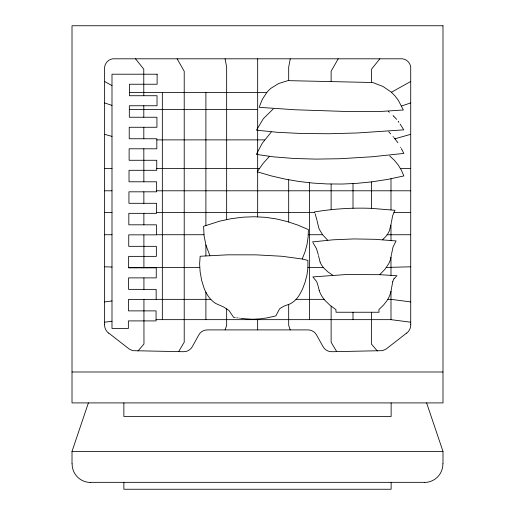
<?xml version="1.0" encoding="UTF-8"?>
<svg xmlns="http://www.w3.org/2000/svg" width="515" height="515" viewBox="0 0 515 515"><rect width="100%" height="100%" fill="white"/><g stroke="black" fill="none" stroke-linecap="round" stroke-linejoin="round"><path stroke-width="0.77" d="M205.897 255.82L205.903 245.024L204.088 235.838L203.592 226.297L219.783 221.128L231.351 218.663L243.093 217.182L254.236 216.751L265.347 217.311L276.323 218.914L287.035 221.489L297.889 225.113L308.395 229.6L308.125 237.125L307.004 244.554L305.034 251.841L302.196 259.006L282.027 256.27L255.955 254.848L227.604 254.835L200.148 256.258L199.633 263.938L200.129 271.888L201.674 280.469L204.049 288.097A44.715 44.715 0 0 0 205.865 292.153L205.897 292.205A32.406 32.406 0 0 0 210.764 299.376M371.392 312.245L371.367 344.007L377.379 351.005M391.432 222.12L392.636 215.676L394.986 210.307L371.469 208.356L371.482 181.904L387.763 179.387L403.85 175.937L401.385 170.227L398.211 164.987L394.303 160.223L389.713 155.974M371.56 82.484L371.566 69.152L379.832 58.807M244.303 318.714L252.17 319.249L258.916 318.985L266.847 317.942L274.849 316.126L275.886 315.83L279.471 309.026A10.165 10.165 0 0 1 280.694 308.022L284.454 305.955L289.997 303.921A21.192 21.192 0 0 0 296.041 299.331L296.099 299.305A30.25 30.25 0 0 0 299.511 294.799L302.472 289.211L305.138 282.078L306.927 275.126L307.893 268.148L307.925 260.403L302.196 259.006M391.342 222.763L389.501 230.456A21.07 21.07 0 0 1 387.177 234.737M391.677 287.428L392.726 281.808M391.6 287.956L390.994 291.342A27.598 27.598 0 0 1 387.872 299.215L387.763 299.408A30.887 30.887 0 0 1 386.932 300.721L383.514 305.067L378.892 309.592L379.046 312.245L336.057 312.245L335.902 309.592L329.87 305.163L325.177 300.618A35.941 35.941 0 0 1 324.167 299.427L324.006 299.221M391.567 253.966L393.048 246.955L396.106 240.936L374.733 239.295L353.869 238.934L333.057 239.81L312.412 241.908M391.464 254.616L390.46 259.463A23.568 23.568 0 0 1 388.632 263.86L384.943 269.293L379.71 274.682L346.37 274.534L312.856 276.909L316.532 281.435A12.469 12.469 0 0 1 316.937 282.278L318.219 286.417M290.248 58.807L288.683 67.195L288.683 80.649M72.01 463.783L72.01 451.417L88.387 402.91M225.1 329.896L226.658 325.403L226.658 308.813M338.207 58.807L331.126 71.257L331.126 81.589M178.621 351.636L184.216 342.237L184.216 71.257L177.128 58.807M394.027 278.77L396.917 275.725L379.71 274.682M269.184 156.586L262.785 163.815L257.23 171.798L271.347 175.924L285.181 179.117L298.938 181.473L312.837 183.07L326.832 183.932L342.153 184.042L356.187 183.404L371.482 181.904M387.158 234.756L410.713 234.731M266.802 92.481L262.302 99.369L259.135 107.313L294.973 109.766L343.402 111.382L380.656 111.459L403.354 109.985L398.282 100.219L395.011 95.925L391.413 92.249L383.006 86.469L372.751 82.516L287.924 80.636L278.699 83.507L270.942 88.297A30.585 30.585 0 0 0 268.521 90.556L266.802 92.481L129.413 92.481M137.956 351.005L143.968 344.007L143.936 299.395M271.276 132.033L262.283 143.228L256.322 154.391L273.774 156.888L294.303 158.498L316.017 159.109L340.061 158.729L372.004 156.779L403.863 153.418L401.758 149.305M382.993 239.224L382.375 239.733M406.631 333.063L386.192 348.983L382.677 350.651L332.078 351.713C328.255 351.938 324.534 349.724 322.834 346.305L316.757 335.297C315.077 331.937 311.44 329.735 307.674 329.896L207.661 329.896C203.895 329.735 200.258 331.937 198.584 335.297L192.501 346.305C190.808 349.724 187.087 351.938 183.263 351.713L132.722 350.67L129.143 348.983L108.704 333.063M273.214 108.955L263.345 118.688L256.444 130.173L277.752 132.336L302.344 133.533L329.143 133.739L357.281 132.973L403.766 129.857L400.116 124.057M391.413 92.249L410.713 81.505M401.597 105.981L410.713 102.929M394.992 138.754L410.713 134.325M104.629 301.912L111.993 300.953M104.629 322.203L111.993 321.251M371.469 208.356C352.395 207.603 333.25 208.833 314.427 211.955L314.536 212.212M257.629 319.081L257.667 329.896M410.713 266.796L386.385 267.44M129.317 109.528L257.667 109.528L257.667 216.815M156.83 139.88L264.601 139.88M104.629 168.585L111.993 168.585M156.74 168.585L259.303 168.585M400.496 168.585L410.713 168.585M104.629 190.795L111.993 190.795M156.644 190.795L410.713 190.795M104.629 212.502L111.993 212.502M156.547 212.502L314.704 212.611M393.866 212.502L410.713 212.502M104.629 234.731L111.993 234.731M156.451 234.731L203.959 234.731M308.298 234.731L322.577 234.731L327.733 240.235M128.647 267.44L199.73 267.427M307.944 267.44L323.317 267.433A25.769 25.769 0 0 0 324.167 268.412L328.004 271.972L332.748 275.197M156.161 299.35L210.796 299.35A23.484 23.484 0 0 0 215.869 303.541L223.497 306.921L228.628 310.249A13.911 13.911 0 0 1 229.162 310.732L233.559 317.292L235.213 317.543M296.061 299.35L324.109 299.35M387.795 299.35L390.994 299.35L410.713 301.912M156.064 319.654L390.994 319.654L410.713 322.203M72.01 371.991L442.99 371.991M72.01 451.417L442.99 451.417L442.99 463.783M90.26 482.336L424.74 482.336M104.629 266.796L111.993 267.04M243.865 318.669L242.732 318.54M242.269 318.489L241.567 318.405M241.091 318.347L240.608 318.289M239.378 318.128L238.876 318.064M237.602 317.89L236.816 317.774M104.629 134.325L111.993 136.398M104.629 102.929L111.993 105.395M104.629 81.505L111.993 85.606M388.291 111.375L389.321 112.264M393.067 115.643L393.409 115.965M393.569 116.126L396.679 119.358M388.767 131.795L390.615 133.823M393.022 136.546L393.518 137.125M394.084 137.801L394.361 138.129M394.542 138.342L395.056 138.979M395.224 139.185L397.883 142.719M135.503 58.807L143.769 69.152L143.788 95.726M322.577 234.731L319.287 229.252A20.671 20.671 0 0 1 318.894 228.287L317.111 220.961M398.147 121.315L398.423 121.688M398.604 121.939L398.868 122.306M313.03 242.771L316.519 248.719L318.257 254.59M336.713 351.636L331.126 342.237L331.126 306.18M400.567 147.206L400.767 147.554M401.404 148.668L401.642 149.093M209.856 255.569L205.903 245.024M315.122 213.628L316.989 220.317M320.092 262.032L318.45 255.556M290.235 329.896L288.683 325.403L288.683 304.507M426.613 402.91L442.99 451.417M319.249 290.492L318.347 286.977M225.087 58.807L226.658 67.195L226.658 219.538M390.982 225.113L390.994 240.421M390.988 257.32L390.994 275.293M143.794 105.755L143.807 117.24M143.814 127.269L143.82 138.754M143.827 148.79L143.852 181.789M143.859 191.818L143.865 203.303M143.878 213.332L143.885 224.817M143.891 234.846L143.917 267.851M143.923 277.881L143.93 289.366M410.713 324.662L410.713 69.396C411.459 63.416 406.341 58.06 400.297 58.807L115.038 58.807C109 58.06 103.876 63.416 104.629 69.396L104.629 324.662M391.136 402.91L391.136 416.481L123.864 416.481L123.864 402.91M391.136 482.336L391.136 489.25L123.864 489.25L123.864 482.336M390.994 178.769L390.994 209.792M390.994 291.342L390.994 319.654M353.007 183.61L353.007 208.24M353.007 312.245L353.007 319.654M331.126 184.048L331.126 209.689M309.444 182.748L309.444 319.654M288.683 179.793L288.683 221.971M257.667 58.807L257.667 109.528M205.897 92.481L205.897 225.435M205.897 292.205L205.897 319.654M162.334 92.481L162.334 319.654M323.343 267.414A20.323 20.323 0 0 1 320.066 262.045M90.254 482.439A18.398 18.398 0 0 1 72.119 463.783M108.639 333.154A10.718 10.718 0 0 1 104.545 324.662M410.796 324.662A10.718 10.718 0 0 1 406.702 333.154M442.881 463.783A18.398 18.398 0 0 1 424.746 482.439M387.171 234.769A24.031 24.031 0 0 1 382.98 239.211M392.745 281.814A12.154 12.154 0 0 1 394.001 278.75M324.051 299.189A27.269 27.269 0 0 1 319.178 290.518M442.99 25.75L72.01 25.75L72.01 402.91L442.99 402.91L442.99 25.75M157.12 74.212L111.993 74.212L111.993 328.48L128.357 328.48L128.357 320.909L156.064 320.909L156.064 310.88L128.454 310.88L128.454 299.395L156.161 299.395L156.161 289.366L128.55 289.366L128.55 277.881L156.257 277.881L156.257 267.851L128.647 267.851L128.647 256.367L156.354 256.367L156.354 246.331L128.744 246.331L128.744 234.846L156.451 234.846L156.451 224.817L128.834 224.817L128.834 213.332L156.547 213.332L156.547 203.303L128.93 203.303L128.93 191.818L156.644 191.818L156.644 181.789L129.027 181.789L129.027 170.304L156.74 170.304L156.74 160.274L129.123 160.274L129.123 148.79L156.83 148.79L156.83 138.754L129.22 138.754L129.22 127.269L156.927 127.269L156.927 117.24L129.317 117.24L129.317 105.755L157.024 105.755L157.024 95.726L129.413 95.726L129.413 84.241L157.12 84.241L157.12 74.212"/></g></svg>
